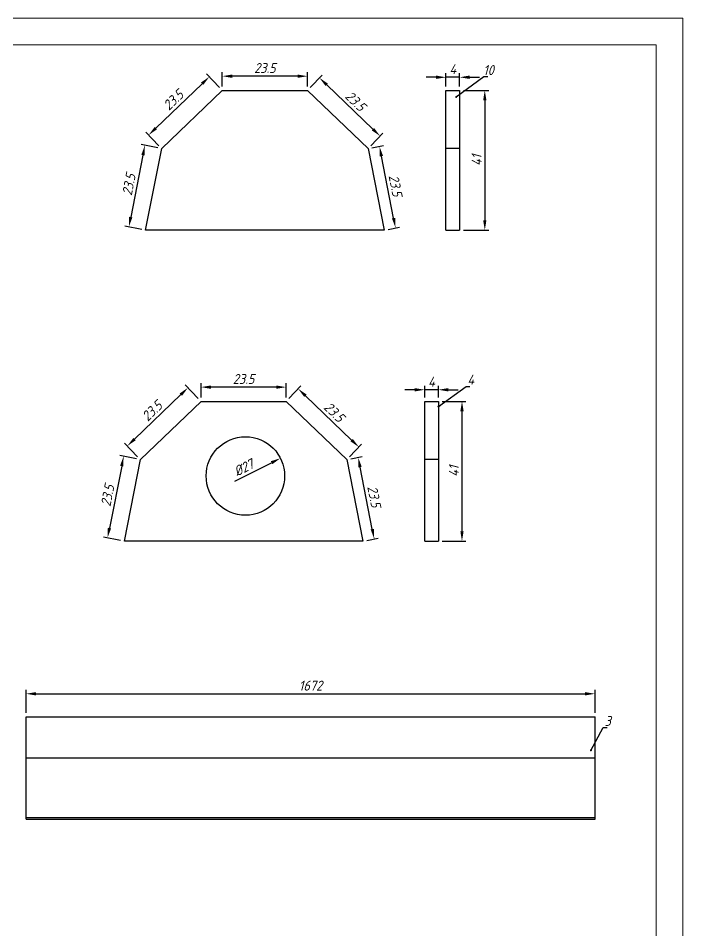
# Model space of a CAD drawing. Header units: millimetres. Extents: x 18217 to 37054, y 415 to 7180.
# Drawn here: x 34714 to 37054, y 3968 to 7180 of the extents above; entities that cross this region are included whole.
import ezdxf

# ---------------------------------------------------------------- set-up
doc = ezdxf.new("R2010")
doc.units = ezdxf.units.MM
doc.styles.add('GENISO', font='geniso.shx', dxfattribs={"oblique": 15})
doc.dimstyles.new('Scale', dxfattribs={"dimscale": 14, "dimtxt": 2.5, "dimasz": 2.5, "dimexe": 1, "dimexo": 1, "dimgap": 0.8, "dimtad": 1, "dimdec": 0, "dimzin": 0, "dimtxsty": 'GENISO', "dimcen": 2.5, "dimclrd": 1, "dimclre": 1, "dimclrt": 256, "dimadec": 0, "dimazin": 0, "dimtfac": 1, "dimtdec": 0, "dimtmove": 0, "dimatfit": 3, "dimfxl": 1, "dimtzin": 0, "dimlwd": -1, "dimlwe": -1, "dimarcsym": 0})
doc.dimstyles.new('Scale 1B8', dxfattribs={"dimscale": 14, "dimtxt": 2.5, "dimasz": 2.5, "dimexe": 1, "dimexo": 1, "dimgap": 0.8, "dimtad": 1, "dimdec": 0, "dimlfac": 0.125, "dimzin": 0, "dimtxsty": 'GENISO', "dimcen": 2.5, "dimclrd": 1, "dimclre": 1, "dimclrt": 256, "dimadec": 0, "dimazin": 0, "dimtfac": 1, "dimtdec": 0, "dimtmove": 0, "dimatfit": 3, "dimfxl": 1, "dimtzin": 0, "dimlwd": -1, "dimlwe": -1, "dimarcsym": 0})

# ---------------------------------------------------------------- blocks, each defined once
blk = doc.blocks.new('*D256')
at = {"color": 1, "transparency": 16777216}
for p, q in [((34741.2, 4735.2), (34741.2, 4816.1)), ((34776.2, 4802.1), (36710.3, 4802.1)), ((36745.3, 4735.2), (36745.3, 4816.1))]:
    blk.add_line(p, q, dxfattribs=at)
for points in [[(34776.2, 4807.9), (34776.2, 4796.3), (34741.2, 4802.1)], [(36710.3, 4807.9), (36710.3, 4796.3), (36745.3, 4802.1)]]:
    blk.add_solid(points, dxfattribs=at)
at = {"layer": 'Defpoints', "color": 0, "transparency": 16777216}
for p in [(36745.3, 4802.1), (34741.2, 4721.2), (36745.3, 4721.2)]:
    blk.add_point(p, dxfattribs=at)
at = {"transparency": 16777216, "insert": (35743.3, 4830.8), "char_height": 35, "attachment_point": 5, "style": 'GENISO'}
blk.add_mtext('1672', dxfattribs=at)
blk = doc.blocks.new('*D239')
at = {"color": 1, "transparency": 16777216}
for p, q in [((35959.6, 6723.9), (35999.7, 6731.8)), ((36035.8, 6476.3), (35992.7, 6694.8)), ((36016.2, 6436.8), (36056.3, 6444.7))]:
    blk.add_line(p, q, dxfattribs=at)
for points in [[(35998.5, 6695.9), (35987, 6693.6), (35986, 6729.1)], [(36041.5, 6477.4), (36030.1, 6475.2), (36042.6, 6442)]]:
    blk.add_solid(points, dxfattribs=at)
at = {"layer": 'Defpoints', "color": 0, "transparency": 16777216}
for p in [(35945.8, 6721.2), (35986, 6729.1), (36002.4, 6434.1)]:
    blk.add_point(p, dxfattribs=at)
at = {"transparency": 16777216, "insert": (36042.4, 6591.1), "char_height": 35, "attachment_point": 5, "rotation": 281.1465, "style": 'GENISO'}
blk.add_mtext('23.5', dxfattribs=at)
blk = doc.blocks.new('*D240')
at = {"color": 1, "transparency": 16777216}
for p, q in [((35742.1, 6936.2), (35784.5, 6980.3)), ((35963, 6789.6), (35800.1, 6946)), ((35955.5, 6731.3), (35998, 6775.5))]:
    blk.add_line(p, q, dxfattribs=at)
for points in [[(35804.1, 6950.2), (35796, 6941.8), (35774.8, 6970.2)], [(35967.1, 6793.8), (35959, 6785.4), (35988.3, 6765.4)]]:
    blk.add_solid(points, dxfattribs=at)
at = {"layer": 'Defpoints', "color": 0, "transparency": 16777216}
for p in [(35774.8, 6970.2), (35732.4, 6926.1), (35945.8, 6721.2)]:
    blk.add_point(p, dxfattribs=at)
at = {"transparency": 16777216, "insert": (35901.4, 6888.5), "char_height": 35, "attachment_point": 5, "rotation": 316.1707, "style": 'GENISO'}
blk.add_mtext('23.5', dxfattribs=at)
blk = doc.blocks.new('*D241')
at = {"color": 1, "transparency": 16777216}
for p, q in [((35432.4, 6940.1), (35432.4, 6990.2)), ((35697.4, 6976.2), (35467.4, 6976.2)), ((35732.4, 6940.1), (35732.4, 6990.2))]:
    blk.add_line(p, q, dxfattribs=at)
for points in [[(35467.4, 6982), (35467.4, 6970.3), (35432.4, 6976.2)], [(35697.4, 6982), (35697.4, 6970.3), (35732.4, 6976.2)]]:
    blk.add_solid(points, dxfattribs=at)
at = {"layer": 'Defpoints', "color": 0, "transparency": 16777216}
for p in [(35432.4, 6976.2), (35432.4, 6926.1), (35732.4, 6926.1)]:
    blk.add_point(p, dxfattribs=at)
at = {"transparency": 16777216, "insert": (35582.4, 7004.9), "char_height": 35, "attachment_point": 5, "style": 'GENISO'}
blk.add_mtext('23.5', dxfattribs=at)
blk = doc.blocks.new('*D242')
at = {"color": 1, "transparency": 16777216}
for p, q in [((35422.7, 6936.2), (35376.8, 6984)), ((35361.2, 6949.7), (35198.3, 6793.3)), ((35209.3, 6731.3), (35163.3, 6779.2))]:
    blk.add_line(p, q, dxfattribs=at)
for points in [[(35357.2, 6953.9), (35365.3, 6945.5), (35386.5, 6973.9)], [(35194.2, 6797.5), (35202.3, 6789.1), (35173, 6769.1)]]:
    blk.add_solid(points, dxfattribs=at)
at = {"layer": 'Defpoints', "color": 0, "transparency": 16777216}
for p in [(35432.4, 6926.1), (35173, 6769.1), (35219, 6721.2)]:
    blk.add_point(p, dxfattribs=at)
at = {"transparency": 16777216, "insert": (35259.9, 6892.2), "char_height": 35, "attachment_point": 5, "rotation": 43.8293, "style": 'GENISO'}
blk.add_mtext('23.5', dxfattribs=at)
blk = doc.blocks.new('*D243')
at = {"color": 1, "transparency": 16777216}
for p, q in [((35205.3, 6723.9), (35146.1, 6735.6)), ((35153, 6698.5), (35110, 6480.1)), ((35148.7, 6436.8), (35089.5, 6448.4))]:
    blk.add_line(p, q, dxfattribs=at)
for points in [[(35147.3, 6699.6), (35158.8, 6697.4), (35159.8, 6732.8)], [(35104.3, 6481.2), (35115.7, 6478.9), (35103.2, 6445.7)]]:
    blk.add_solid(points, dxfattribs=at)
at = {"layer": 'Defpoints', "color": 0, "transparency": 16777216}
for p in [(35219, 6721.2), (35103.2, 6445.7), (35162.4, 6434.1)]:
    blk.add_point(p, dxfattribs=at)
at = {"transparency": 16777216, "insert": (35103.4, 6594.8), "char_height": 35, "attachment_point": 5, "rotation": 78.8535, "style": 'GENISO'}
blk.add_mtext('23.5', dxfattribs=at)
blk = doc.blocks.new('*D207')
at = {"color": 1, "transparency": 16777216}
for p, q in [((35884.6, 5629.3), (35924.7, 5637.2)), ((35960.8, 5381.7), (35917.7, 5600.1)), ((35941.1, 5342.2), (35981.3, 5350.1))]:
    blk.add_line(p, q, dxfattribs=at)
for points in [[(35923.4, 5601.3), (35912, 5599), (35911, 5634.5)], [(35966.5, 5382.8), (35955, 5380.6), (35967.5, 5347.4)]]:
    blk.add_solid(points, dxfattribs=at)
at = {"layer": 'Defpoints', "color": 0, "transparency": 16777216}
for p in [(35870.8, 5626.6), (35911, 5634.5), (35927.4, 5339.5)]:
    blk.add_point(p, dxfattribs=at)
at = {"transparency": 16777216, "insert": (35967.4, 5496.5), "char_height": 35, "attachment_point": 5, "rotation": 281.1465, "style": 'GENISO'}
blk.add_mtext('23.5', dxfattribs=at)
blk = doc.blocks.new('*D208')
at = {"color": 1, "transparency": 16777216}
for p, q in [((35667.1, 5841.6), (35709.5, 5885.7)), ((35888, 5695), (35725.1, 5851.4)), ((35880.5, 5636.7), (35922.9, 5680.9))]:
    blk.add_line(p, q, dxfattribs=at)
for points in [[(35729.1, 5855.6), (35721, 5847.2), (35699.8, 5875.6)], [(35892, 5699.2), (35883.9, 5690.8), (35913.2, 5670.8)]]:
    blk.add_solid(points, dxfattribs=at)
at = {"layer": 'Defpoints', "color": 0, "transparency": 16777216}
for p in [(35699.8, 5875.6), (35657.4, 5831.5), (35870.8, 5626.6)]:
    blk.add_point(p, dxfattribs=at)
at = {"transparency": 16777216, "insert": (35826.4, 5793.9), "char_height": 35, "attachment_point": 5, "rotation": 316.1707, "style": 'GENISO'}
blk.add_mtext('23.5', dxfattribs=at)
blk = doc.blocks.new('*D209')
at = {"color": 1, "transparency": 16777216}
for p, q in [((35357.4, 5845.5), (35357.4, 5895.6)), ((35622.4, 5881.6), (35392.4, 5881.6)), ((35657.4, 5845.5), (35657.4, 5895.6))]:
    blk.add_line(p, q, dxfattribs=at)
for points in [[(35392.4, 5887.4), (35392.4, 5875.7), (35357.4, 5881.6)], [(35622.4, 5887.4), (35622.4, 5875.7), (35657.4, 5881.6)]]:
    blk.add_solid(points, dxfattribs=at)
at = {"layer": 'Defpoints', "color": 0, "transparency": 16777216}
for p in [(35357.4, 5881.6), (35357.4, 5831.5), (35657.4, 5831.5)]:
    blk.add_point(p, dxfattribs=at)
at = {"transparency": 16777216, "insert": (35507.4, 5910.3), "char_height": 35, "attachment_point": 5, "style": 'GENISO'}
blk.add_mtext('23.5', dxfattribs=at)
blk = doc.blocks.new('*D210')
at = {"color": 1, "transparency": 16777216}
for p, q in [((35347.7, 5841.6), (35301.7, 5889.4)), ((35286.2, 5855.1), (35123.3, 5698.7)), ((35134.3, 5636.7), (35088.3, 5684.5))]:
    blk.add_line(p, q, dxfattribs=at)
for points in [[(35282.2, 5859.3), (35290.2, 5850.9), (35311.4, 5879.3)], [(35119.2, 5702.9), (35127.3, 5694.5), (35098, 5674.4)]]:
    blk.add_solid(points, dxfattribs=at)
at = {"layer": 'Defpoints', "color": 0, "transparency": 16777216}
for p in [(35357.4, 5831.5), (35098, 5674.4), (35144, 5626.6)]:
    blk.add_point(p, dxfattribs=at)
at = {"transparency": 16777216, "insert": (35184.9, 5797.6), "char_height": 35, "attachment_point": 5, "rotation": 43.8293, "style": 'GENISO'}
blk.add_mtext('23.5', dxfattribs=at)
blk = doc.blocks.new('*D211')
at = {"color": 1, "transparency": 16777216}
for p, q in [((35130.2, 5629.3), (35071.1, 5640.9)), ((35078, 5603.9), (35035, 5385.5)), ((35073.7, 5342.2), (35014.5, 5353.8))]:
    blk.add_line(p, q, dxfattribs=at)
for points in [[(35072.3, 5605), (35083.7, 5602.8), (35084.8, 5638.2)], [(35029.3, 5386.6), (35040.7, 5384.3), (35028.2, 5351.1)]]:
    blk.add_solid(points, dxfattribs=at)
at = {"layer": 'Defpoints', "color": 0, "transparency": 16777216}
for p in [(35144, 5626.6), (35028.2, 5351.1), (35087.4, 5339.5)]:
    blk.add_point(p, dxfattribs=at)
at = {"transparency": 16777216, "insert": (35028.3, 5500.2), "char_height": 35, "attachment_point": 5, "rotation": 78.8535, "style": 'GENISO'}
blk.add_mtext('23.5', dxfattribs=at)
blk = doc.blocks.new('*D244')
at = {"color": 1, "transparency": 16777216}
blk.add_line((35476.5, 5550), (35605.9, 5615.5), dxfattribs=at)
blk.add_solid([(35603.2, 5620.7), (35608.5, 5610.3), (35637.1, 5631.3)], dxfattribs=at)
at = {"layer": 'Defpoints', "color": 0, "transparency": 16777216}
for p in [(35637.1, 5631.3), (35390.5, 5506.5)]:
    blk.add_point(p, dxfattribs=at)
at = {"transparency": 16777216, "insert": (35507.9, 5598.1), "char_height": 35, "attachment_point": 5, "rotation": 26.8475, "style": 'GENISO'}
blk.add_mtext('%%C27', dxfattribs=at)
blk = doc.blocks.new('*D245')
at = {"color": 1, "transparency": 16777216}
for p, q in [((36282.3, 6926.1), (36370.9, 6926.1)), ((36356.9, 6891.1), (36356.9, 6469.1)), ((36282.3, 6434.1), (36370.9, 6434.1))]:
    blk.add_line(p, q, dxfattribs=at)
for points in [[(36351.1, 6891.1), (36362.7, 6891.1), (36356.9, 6926.1)], [(36351.1, 6469.1), (36362.7, 6469.1), (36356.9, 6434.1)]]:
    blk.add_solid(points, dxfattribs=at)
at = {"layer": 'Defpoints', "color": 0, "transparency": 16777216}
for p in [(36268.3, 6926.1), (36268.3, 6434.1), (36356.9, 6434.1)]:
    blk.add_point(p, dxfattribs=at)
at = {"transparency": 16777216, "insert": (36328.2, 6680.1), "char_height": 35, "attachment_point": 5, "rotation": 90, "style": 'GENISO'}
blk.add_mtext('41', dxfattribs=at)
blk = doc.blocks.new('*D246')
at = {"color": 1, "transparency": 16777216}
for p, q in [((36207.3, 5831.5), (36290.6, 5831.5)), ((36276.6, 5796.5), (36276.6, 5374.5)), ((36207.3, 5339.5), (36290.6, 5339.5))]:
    blk.add_line(p, q, dxfattribs=at)
for points in [[(36270.8, 5796.5), (36282.5, 5796.5), (36276.6, 5831.5)], [(36270.8, 5374.5), (36282.5, 5374.5), (36276.6, 5339.5)]]:
    blk.add_solid(points, dxfattribs=at)
at = {"layer": 'Defpoints', "color": 0, "transparency": 16777216}
for p in [(36193.3, 5831.5), (36193.3, 5339.5), (36276.6, 5339.5)]:
    blk.add_point(p, dxfattribs=at)
at = {"transparency": 16777216, "insert": (36247.9, 5585.5), "char_height": 35, "attachment_point": 5, "rotation": 90, "style": 'GENISO'}
blk.add_mtext('41', dxfattribs=at)
blk = doc.blocks.new('*D247')
at = {"color": 1, "transparency": 16777216}
for p, q in [((36145.2, 5845.5), (36145.2, 5886.2)), ((36193.3, 5845.5), (36193.3, 5886.2)), ((36110.2, 5872.2), (36075.2, 5872.2)), ((36193.3, 5872.2), (36145.2, 5872.2)), ((36228.3, 5872.2), (36263.3, 5872.2))]:
    blk.add_line(p, q, dxfattribs=at)
for points in [[(36110.2, 5878.1), (36110.2, 5866.4), (36145.2, 5872.2)], [(36228.3, 5878.1), (36228.3, 5866.4), (36193.3, 5872.2)]]:
    blk.add_solid(points, dxfattribs=at)
at = {"layer": 'Defpoints', "color": 0, "transparency": 16777216}
for p in [(36145.2, 5872.2), (36145.2, 5831.5), (36193.3, 5831.5)]:
    blk.add_point(p, dxfattribs=at)
at = {"transparency": 16777216, "insert": (36169.2, 5900.9), "char_height": 35, "attachment_point": 5, "style": 'GENISO'}
blk.add_mtext('4', dxfattribs=at)
blk = doc.blocks.new('*D248')
at = {"color": 1, "transparency": 16777216}
for p, q in [((36185.2, 6972.4), (36150.2, 6972.4)), ((36220.2, 6940.1), (36220.2, 6986.4)), ((36268.3, 6972.4), (36220.2, 6972.4)), ((36268.3, 6940.1), (36268.3, 6986.4)), ((36303.3, 6972.4), (36338.3, 6972.4))]:
    blk.add_line(p, q, dxfattribs=at)
for points in [[(36185.2, 6978.3), (36185.2, 6966.6), (36220.2, 6972.4)], [(36303.3, 6978.3), (36303.3, 6966.6), (36268.3, 6972.4)]]:
    blk.add_solid(points, dxfattribs=at)
at = {"layer": 'Defpoints', "color": 0, "transparency": 16777216}
for p in [(36220.2, 6972.4), (36220.2, 6926.1), (36268.3, 6926.1)]:
    blk.add_point(p, dxfattribs=at)
at = {"transparency": 16777216, "insert": (36244.3, 7001.1), "char_height": 35, "attachment_point": 5, "style": 'GENISO'}
blk.add_mtext('4', dxfattribs=at)

msp = doc.modelspace()

# ---------------------------------------------------------------- linework, layer by layer
for p, q in [((36220.2, 6434.1), (36220.2, 6926.1)), ((36220.2, 6926.1), (36268.3, 6926.1)), ((36268.3, 6926.1), (36268.3, 6434.1)), ((36220.2, 6722.5), (36268.3, 6722.5)), ((36220.2, 6434.1), (36268.3, 6434.1)), ((36145.2, 5339.5), (36145.2, 5831.5)), ((36145.2, 5831.5), (36193.3, 5831.5)), ((36193.3, 5831.5), (36193.3, 5339.5)), ((36145.2, 5627.9), (36193.3, 5627.9)), ((36145.2, 5339.5), (36193.3, 5339.5)), ((34741.2, 4721.2), (36745.3, 4721.2)), ((34741.2, 4361.2), (34741.2, 4721.2)), ((36745.3, 4361.2), (36745.3, 4721.2)), ((34741.2, 4576.6), (36745.3, 4576.6)), ((34741.2, 4367.2), (36745.3, 4367.2)), ((34741.2, 4361.2), (36745.3, 4361.2))]:
    msp.add_line(p, q)
at = {"linetype": 'ByBlock', "lineweight": 9}
for points in [[(37054.2, 7180.1), (37054.2, 1266), (28596.6, 1266), (28596.6, 7180.1)], [(36961.1, 7087.1), (36961.1, 1359.1), (28689.6, 1359.1), (28689.6, 7087.1)]]:
    msp.add_lwpolyline(points, close=True, dxfattribs=at)
for points in [[(35432.4, 6926.1), (35732.4, 6926.1), (35945.8, 6721.2), (36002.4, 6434.1), (35162.4, 6434.1), (35219, 6721.2)], [(35357.4, 5831.5), (35657.4, 5831.5), (35870.8, 5626.6), (35927.4, 5339.5), (35087.4, 5339.5), (35144, 5626.6)]]:
    msp.add_lwpolyline(points, close=True)
at = {"color": 240, "true_color": 0xed1f24}
msp.add_circle((35513.8, 5568.9), 138.2, dxfattribs=at)

# ---------------------------------------------------------------- texts
at = {"char_height": 35, "attachment_point": 5, "style": 'GENISO'}
for s, insert in [('10', (36370.1, 6997.8)), ('4', (36307.5, 5907.8)), ('3', (36790.1, 4706.6))]:
    msp.add_mtext(s, dxfattribs=dict(at, insert=insert))

# ---------------------------------------------------------------- dimensions: what is measured, and where the dimension line sits
at = {"color": 240, "true_color": 0xed1f24}
for p1, p2, distance, picture, middle in [((35732.4, 6926.1), (35432.4, 6926.1), -50.1, '*D241', (35582.4, 7004.9)), ((35432.4, 6926.1), (35219, 6721.2), -66.4, '*D242', (35259.9, 6892.2)), ((35945.8, 6721.2), (35732.4, 6926.1), -61.2, '*D240', (35901.4, 6888.5)), ((35219, 6721.2), (35162.4, 6434.1), -60.3, '*D243', (35103.4, 6594.8)), ((36002.4, 6434.1), (35945.8, 6721.2), -40.9, '*D239', (36042.4, 6591.1)), ((35657.4, 5831.5), (35357.4, 5831.5), -50.1, '*D209', (35507.4, 5910.3)), ((35357.4, 5831.5), (35144, 5626.6), -66.4, '*D210', (35184.9, 5797.6)), ((35870.8, 5626.6), (35657.4, 5831.5), -61.2, '*D208', (35826.4, 5793.9)), ((35144, 5626.6), (35087.4, 5339.5), -60.3, '*D211', (35028.3, 5500.2)), ((35927.4, 5339.5), (35870.8, 5626.6), -40.9, '*D207', (35967.4, 5496.5))]:
    dim = msp.add_aligned_dim(p1=p1, p2=p2, distance=distance, text='23.5', dimstyle='Scale', dxfattribs=at)
    dim.commit()
    dim.dimension.update_dxf_attribs({"geometry": picture, "text_midpoint": middle})
for base, p1, p2, picture, middle in [((36220.2, 6972.4), (36268.3, 6926.1), (36220.2, 6926.1), '*D248', (36244.3, 7001.1)), ((36145.2, 5872.2), (36193.3, 5831.5), (36145.2, 5831.5), '*D247', (36169.2, 5900.9))]:
    dim = msp.add_linear_dim(base=base, p1=p1, p2=p2, text='4', dimstyle='Scale', dxfattribs=at)
    dim.commit()
    dim.dimension.update_dxf_attribs({"geometry": picture, "text_midpoint": middle})
for base, p1, p2, picture, middle in [((36356.9, 6434.1), (36268.3, 6926.1), (36268.3, 6434.1), '*D245', (36328.2, 6680.1)), ((36276.6, 5339.5), (36193.3, 5831.5), (36193.3, 5339.5), '*D246', (36247.9, 5585.5))]:
    dim = msp.add_linear_dim(base=base, p1=p1, p2=p2, angle=90, text='41', dimstyle='Scale', dxfattribs=at)
    dim.commit()
    dim.dimension.update_dxf_attribs({"geometry": picture, "text_midpoint": middle})
dim = msp.add_diameter_dim_2p(p1=(35390.5, 5506.5), p2=(35637.1, 5631.3), text='%%C27', dimstyle='Scale', dxfattribs=at)
dim.commit()
dim.dimension.update_dxf_attribs({"geometry": '*D244', "text_midpoint": (35520.9, 5572.5), "dimtype": 163})
dim = msp.add_linear_dim(base=(36745.3, 4802.1), p1=(34741.2, 4721.2), p2=(36745.3, 4721.2), text='1672', dimstyle='Scale', dxfattribs=at)
dim.commit()
dim.dimension.update_dxf_attribs({"geometry": '*D256', "text_midpoint": (35743.3, 4802.1), "dimtype": 160})

# ---------------------------------------------------------------- leaders
for points in [[(36256.2, 6903.2), (36353.5, 6974.5), (36367.4, 6974.5)], [(36193.6, 5813.1), (36290.9, 5884.4), (36304.8, 5884.4)], [(36730.7, 4603), (36773.5, 4683.2), (36787.4, 4683.2)]]:
    msp.add_leader(points, dimstyle='Scale 1B8', override={"dimasz": 0.5, "dimldrblk": 'Dot'})

doc.saveas('drawing.dxf')
